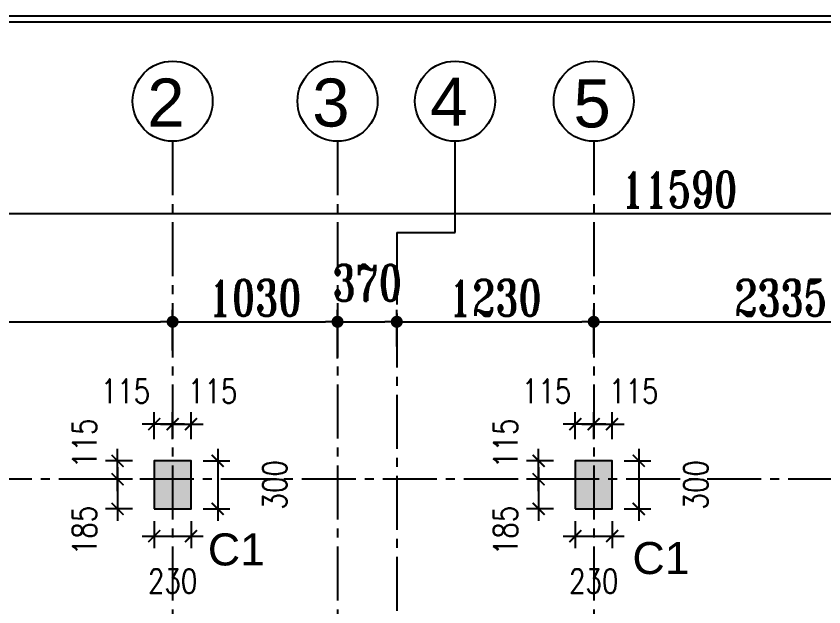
# Model space of a CAD drawing. Header units: millimetres. Extents: x 12977220 to 13113408, y -169657 to -55898.
# Drawn here: x 13060444 to 13065488, y -99947 to -96258 of the extents above; entities that cross this region are included whole.
import ezdxf

# ---------------------------------------------------------------- set-up
doc = ezdxf.new("R2010")
doc.units = ezdxf.units.MM
doc.header["$LTSCALE"] = 3
doc.header["$PDMODE"] = 66
doc.linetypes.add('CENTER', pattern=[2, 1.25, -0.25, 0.25, -0.25])
doc.linetypes.add('CENTER2', pattern=[1.125, 0.75, -0.125, 0.125, -0.125])
for name, color, linetype in [('CENTERLINE', 112, 'Continuous'), ('COLUMN NEW', 112, 'Continuous'), ('FOOTING', 60, 'Continuous'), ('GRID', 8, 'CENTER'), ('GRIDNAME', 83, 'Continuous'), ('TITLE', 13, 'Continuous'), ('WALL', 7, 'Continuous')]:
    doc.layers.add(name, color=color, linetype=linetype)
doc.styles.add('ariel', font='ARIAL.TTF')
doc.styles.add('ROMANS', font='romans.shx', dxfattribs={"width": 0.8})
doc.styles.add('ROMANT', font='romant.shx', dxfattribs={"width": 0.75})
doc.dimstyles.new('Dim 150-1', dxfattribs={"dimtxt": 2.5, "dimasz": 1.25, "dimexe": 1.25, "dimexo": 1.25, "dimtad": 1, "dimdec": 0, "dimdsep": 46, "dimtxsty": 'ROMANS', "dimblk1": 'ARCHTICK', "dimblk2": 'ARCHTICK', "dimsah": 1, "dimcen": 3.125, "dimdle": 1.25, "dimclrd": 9, "dimclre": 9, "dimclrt": 123, "dimadec": 0, "dimazin": 0, "dimtfac": 1, "dimtdec": 0, "dimtmove": 2, "dimatfit": 2, "dimldrblk": 'DOT', "dimfxl": 100, "dimarcsym": 0})
doc.dimstyles.new('DIM$0', dxfattribs={"dimtxt": 3, "dimasz": 1, "dimexe": 1, "dimexo": 1, "dimgap": 0.5, "dimtad": 1, "dimdec": 0, "dimdsep": 46, "dimtxsty": 'ROMANT', "dimblk": 'DOT', "dimcen": 2, "dimdle": 1, "dimclrd": 9, "dimclre": 9, "dimclrt": 123, "dimadec": 0, "dimazin": 0, "dimtfac": 1, "dimtdec": 0, "dimtmove": 2, "dimatfit": 2, "dimfxl": 1, "dimarcsym": 0})

# ---------------------------------------------------------------- blocks, each defined once
blk = doc.blocks.new('C1 NEW')
at = {"layer": 'COLUMN NEW', "ltscale": 0.15}
for points in [[(115, 150), (-115, 150), (0, 0)], [(0, 0), (-115, 150), (-115, -150)], [(115, 150), (0, 0), (115, -150)], [(0, 0), (-115, -150), (115, -150)]]:
    blk.add_hatch(color=6, dxfattribs=at).paths.add_polyline_path(points)
at = {"layer": 'COLUMN NEW', "color": 6, "ltscale": 0.15}
blk.add_lwpolyline([(-115, -150), (115, -150), (115, 150), (-115, 150)], close=True, dxfattribs=at)
blk = doc.blocks.new('_Dot')
at = {"color": 0, "linetype": 'ByBlock', "lineweight": -2}
blk.add_line((-0.5, 0), (-1, 0), dxfattribs=at)
at = {"color": 0, "linetype": 'ByBlock', "const_width": 0.5}
blk.add_lwpolyline([(-0.25, 0, 1), (0.25, 0, 1)], format="xyb", close=True, dxfattribs=at)
blk = doc.blocks.new('*D337')
at = {"layer": 'Defpoints', "color": 0, "linetype": 'ByBlock', "ltscale": 500, "transparency": 16777216}
for p in [(13058790.8, -97436.2), (13070380.8, -97436.2), (13070380.8, -97490.2)]:
    blk.add_point(p, dxfattribs=at)
at = {"layer": 'FOOTING', "color": 9, "linetype": 'ByBlock', "lineweight": -2, "ltscale": 500, "transparency": 16777216}
for p, q in [((13058790.8, -97511.2), (13058790.8, -97565.2)), ((13058865.8, -97490.2), (13070305.8, -97490.2)), ((13070380.8, -97511.2), (13070380.8, -97565.2))]:
    blk.add_line(p, q, dxfattribs=at)
at = {"layer": 'FOOTING', "color": 9, "linetype": 'ByBlock', "lineweight": -2, "ltscale": 500, "transparency": 16777216, "xscale": 75, "yscale": 75, "zscale": 75, "rotation": 180}
blk.add_blockref('_Dot', (13058790.8, -97490.2), dxfattribs=at)
at = {"layer": 'FOOTING', "color": 9, "linetype": 'ByBlock', "lineweight": -2, "ltscale": 500, "transparency": 16777216, "xscale": 75, "yscale": 75, "zscale": 75}
blk.add_blockref('_Dot', (13070380.8, -97490.2), dxfattribs=at)
at = {"layer": 'FOOTING', "color": 6, "linetype": 'ByBlock', "ltscale": 500, "transparency": 16777216, "insert": (13064585.8, -97340.2), "char_height": 225, "attachment_point": 5, "style": 'ROMANT'}
blk.add_mtext('11590', dxfattribs=at)
blk = doc.blocks.new('*D338')
at = {"layer": 'Defpoints', "color": 0, "linetype": 'ByBlock', "ltscale": 500, "transparency": 16777216}
for p in [(13058790.8, -97911.6), (13061420.8, -98167.1), (13061420.8, -98422.2)]:
    blk.add_point(p, dxfattribs=at)
at = {"layer": 'FOOTING', "color": 9, "linetype": 'ByBlock', "lineweight": -2, "ltscale": 500, "transparency": 16777216}
for p, q in [((13058790.8, -97986.6), (13058790.8, -98242.1)), ((13061420.8, -98347.2), (13061420.8, -98092.1)), ((13058865.8, -98167.1), (13061345.8, -98167.1))]:
    blk.add_line(p, q, dxfattribs=at)
at = {"layer": 'FOOTING', "color": 9, "linetype": 'ByBlock', "lineweight": -2, "ltscale": 500, "transparency": 16777216, "xscale": 75, "yscale": 75, "zscale": 75, "rotation": 180}
blk.add_blockref('_Dot', (13058790.8, -98167.1), dxfattribs=at)
at = {"layer": 'FOOTING', "color": 9, "linetype": 'ByBlock', "lineweight": -2, "ltscale": 500, "transparency": 16777216, "xscale": 75, "yscale": 75, "zscale": 75}
blk.add_blockref('_Dot', (13061420.8, -98167.1), dxfattribs=at)
at = {"layer": 'FOOTING', "color": 6, "linetype": 'ByBlock', "ltscale": 500, "transparency": 16777216, "insert": (13060105.8, -98017.1), "char_height": 225, "attachment_point": 5, "style": 'ROMANT'}
blk.add_mtext('2630', dxfattribs=at)
blk = doc.blocks.new('*D339')
at = {"layer": 'Defpoints', "color": 0, "linetype": 'ByBlock', "ltscale": 500, "transparency": 16777216}
for p in [(13062450.8, -98167.1), (13061420.8, -98371.7), (13062450.8, -98471.9)]:
    blk.add_point(p, dxfattribs=at)
at = {"layer": 'FOOTING', "color": 9, "linetype": 'ByBlock', "lineweight": -2, "ltscale": 500, "transparency": 16777216}
for p, q in [((13061420.8, -98296.7), (13061420.8, -98092.1)), ((13062450.8, -98396.9), (13062450.8, -98092.1)), ((13061495.8, -98167.1), (13062375.8, -98167.1))]:
    blk.add_line(p, q, dxfattribs=at)
at = {"layer": 'FOOTING', "color": 9, "linetype": 'ByBlock', "lineweight": -2, "ltscale": 500, "transparency": 16777216, "xscale": 75, "yscale": 75, "zscale": 75, "rotation": 180}
blk.add_blockref('_Dot', (13061420.8, -98167.1), dxfattribs=at)
at = {"layer": 'FOOTING', "color": 9, "linetype": 'ByBlock', "lineweight": -2, "ltscale": 500, "transparency": 16777216, "xscale": 75, "yscale": 75, "zscale": 75}
blk.add_blockref('_Dot', (13062450.8, -98167.1), dxfattribs=at)
at = {"layer": 'FOOTING', "color": 6, "linetype": 'ByBlock', "ltscale": 500, "transparency": 16777216, "insert": (13061935.8, -98017.1), "char_height": 225, "attachment_point": 5, "style": 'ROMANT'}
blk.add_mtext('1030', dxfattribs=at)
blk = doc.blocks.new('*D340')
at = {"layer": 'Defpoints', "color": 0, "linetype": 'ByBlock', "ltscale": 500, "transparency": 16777216}
for p in [(13062820.8, -98167.1), (13062450.8, -98396.9), (13062820.8, -98395.7)]:
    blk.add_point(p, dxfattribs=at)
at = {"layer": 'FOOTING', "color": 9, "linetype": 'ByBlock', "lineweight": -2, "ltscale": 500, "transparency": 16777216}
for p, q in [((13062450.8, -98321.9), (13062450.8, -98092.1)), ((13062820.8, -98320.7), (13062820.8, -98092.1)), ((13062525.8, -98167.1), (13062745.8, -98167.1))]:
    blk.add_line(p, q, dxfattribs=at)
at = {"layer": 'FOOTING', "color": 9, "linetype": 'ByBlock', "lineweight": -2, "ltscale": 500, "transparency": 16777216, "xscale": 75, "yscale": 75, "zscale": 75, "rotation": 180}
blk.add_blockref('_Dot', (13062450.8, -98167.1), dxfattribs=at)
at = {"layer": 'FOOTING', "color": 9, "linetype": 'ByBlock', "lineweight": -2, "ltscale": 500, "transparency": 16777216, "xscale": 75, "yscale": 75, "zscale": 75}
blk.add_blockref('_Dot', (13062820.8, -98167.1), dxfattribs=at)
at = {"layer": 'FOOTING', "color": 6, "linetype": 'ByBlock', "ltscale": 500, "transparency": 16777216, "insert": (13062635.8, -97923.3), "char_height": 225, "attachment_point": 5, "style": 'ROMANT'}
blk.add_mtext('370', dxfattribs=at)
blk = doc.blocks.new('*D341')
at = {"layer": 'Defpoints', "color": 0, "linetype": 'ByBlock', "ltscale": 500, "transparency": 16777216}
for p in [(13064050.8, -98167.1), (13062820.8, -98395.7), (13064050.8, -98441.8)]:
    blk.add_point(p, dxfattribs=at)
at = {"layer": 'FOOTING', "color": 9, "linetype": 'ByBlock', "lineweight": -2, "ltscale": 500, "transparency": 16777216}
for p, q in [((13062820.8, -98320.7), (13062820.8, -98092.1)), ((13064050.8, -98366.8), (13064050.8, -98092.1)), ((13062895.8, -98167.1), (13063975.8, -98167.1))]:
    blk.add_line(p, q, dxfattribs=at)
at = {"layer": 'FOOTING', "color": 9, "linetype": 'ByBlock', "lineweight": -2, "ltscale": 500, "transparency": 16777216, "xscale": 75, "yscale": 75, "zscale": 75, "rotation": 180}
blk.add_blockref('_Dot', (13062820.8, -98167.1), dxfattribs=at)
at = {"layer": 'FOOTING', "color": 9, "linetype": 'ByBlock', "lineweight": -2, "ltscale": 500, "transparency": 16777216, "xscale": 75, "yscale": 75, "zscale": 75}
blk.add_blockref('_Dot', (13064050.8, -98167.1), dxfattribs=at)
at = {"layer": 'FOOTING', "color": 6, "linetype": 'ByBlock', "ltscale": 500, "transparency": 16777216, "insert": (13063435.8, -98017.1), "char_height": 225, "attachment_point": 5, "style": 'ROMANT'}
blk.add_mtext('1230', dxfattribs=at)
blk = doc.blocks.new('*D342')
at = {"layer": 'Defpoints', "color": 0, "linetype": 'ByBlock', "ltscale": 500, "transparency": 16777216}
for p in [(13066385.8, -98167.1), (13064050.8, -98441.8), (13066385.8, -98444.9)]:
    blk.add_point(p, dxfattribs=at)
at = {"layer": 'FOOTING', "color": 9, "linetype": 'ByBlock', "lineweight": -2, "ltscale": 500, "transparency": 16777216}
for p, q in [((13064050.8, -98366.8), (13064050.8, -98092.1)), ((13066385.8, -98369.9), (13066385.8, -98092.1)), ((13064125.8, -98167.1), (13066310.8, -98167.1))]:
    blk.add_line(p, q, dxfattribs=at)
at = {"layer": 'FOOTING', "color": 9, "linetype": 'ByBlock', "lineweight": -2, "ltscale": 500, "transparency": 16777216, "xscale": 75, "yscale": 75, "zscale": 75, "rotation": 180}
blk.add_blockref('_Dot', (13064050.8, -98167.1), dxfattribs=at)
at = {"layer": 'FOOTING', "color": 9, "linetype": 'ByBlock', "lineweight": -2, "ltscale": 500, "transparency": 16777216, "xscale": 75, "yscale": 75, "zscale": 75}
blk.add_blockref('_Dot', (13066385.8, -98167.1), dxfattribs=at)
at = {"layer": 'FOOTING', "color": 6, "linetype": 'ByBlock', "ltscale": 500, "transparency": 16777216, "insert": (13065218.3, -98017.1), "char_height": 225, "attachment_point": 5, "style": 'ROMANT'}
blk.add_mtext('2335', dxfattribs=at)
blk = doc.blocks.new('_ARCHTICK')
at = {"color": 0, "linetype": 'ByBlock', "const_width": 0.15}
blk.add_lwpolyline([(-0.5, -0.5), (0.5, 0.5)], dxfattribs=at)
blk = doc.blocks.new('*D351')
at = {"layer": 'Defpoints', "color": 0, "linetype": 'ByBlock', "ltscale": 500, "transparency": 16777216}
for p in [(13061305.8, -99150.5), (13061076.7, -99335.5), (13061305.8, -99335.5)]:
    blk.add_point(p, dxfattribs=at)
at = {"layer": 'WALL', "color": 9, "lineweight": -2, "ltscale": 500, "transparency": 16777216}
blk.add_line((13061076.7, -99075.5), (13061076.7, -99410.5), dxfattribs=at)
at = {"layer": 'WALL', "color": 9, "linetype": 'ByBlock', "lineweight": -2, "ltscale": 500, "transparency": 16777216}
for p, q in [((13061170.5, -99150.5), (13061001.7, -99150.5)), ((13061170.5, -99335.5), (13061001.7, -99335.5))]:
    blk.add_line(p, q, dxfattribs=at)
at = {"layer": 'WALL', "color": 9, "linetype": 'ByBlock', "lineweight": -2, "ltscale": 500, "transparency": 16777216, "xscale": 75, "yscale": 75, "zscale": 75}
for p, rotation in [((13061076.7, -99150.5), 90), ((13061076.7, -99335.5), 270)]:
    blk.add_blockref('_ARCHTICK', p, dxfattribs=dict(at, rotation=rotation))
at = {"layer": 'WALL', "color": 6, "linetype": 'ByBlock', "ltscale": 500, "transparency": 16777216, "insert": (13060870.5, -99470.4), "char_height": 150, "attachment_point": 5, "rotation": 90, "style": 'ROMANS'}
blk.add_mtext('185', dxfattribs=at)
blk = doc.blocks.new('*D352')
at = {"layer": 'Defpoints', "color": 0, "linetype": 'ByBlock', "ltscale": 500, "transparency": 16777216}
for p in [(13061076.7, -99035.5), (13061305.8, -99035.5), (13061305.8, -99150.5)]:
    blk.add_point(p, dxfattribs=at)
at = {"layer": 'WALL', "color": 9, "lineweight": -2, "ltscale": 500, "transparency": 16777216}
blk.add_line((13061076.7, -99225.5), (13061076.7, -98960.5), dxfattribs=at)
at = {"layer": 'WALL', "color": 9, "linetype": 'ByBlock', "lineweight": -2, "ltscale": 500, "transparency": 16777216}
for p, q in [((13061170.5, -99035.5), (13061001.7, -99035.5)), ((13061170.5, -99150.5), (13061001.7, -99150.5))]:
    blk.add_line(p, q, dxfattribs=at)
at = {"layer": 'WALL', "color": 9, "linetype": 'ByBlock', "lineweight": -2, "ltscale": 500, "transparency": 16777216, "xscale": 75, "yscale": 75, "zscale": 75}
for p, rotation in [((13061076.7, -99035.5), 90), ((13061076.7, -99150.5), 270)]:
    blk.add_blockref('_ARCHTICK', p, dxfattribs=dict(at, rotation=rotation))
at = {"layer": 'WALL', "color": 6, "linetype": 'ByBlock', "ltscale": 500, "transparency": 16777216, "insert": (13060870.5, -98925.9), "char_height": 150, "attachment_point": 5, "rotation": 90, "style": 'ROMANS'}
blk.add_mtext('115', dxfattribs=at)
blk = doc.blocks.new('*D353')
at = {"layer": 'Defpoints', "color": 0, "linetype": 'ByBlock', "ltscale": 500, "transparency": 16777216}
for p in [(13063935.8, -99150.5), (13063706.7, -99335.5), (13063935.8, -99335.5)]:
    blk.add_point(p, dxfattribs=at)
at = {"layer": 'WALL', "color": 9, "lineweight": -2, "ltscale": 500, "transparency": 16777216}
blk.add_line((13063706.7, -99075.5), (13063706.7, -99410.5), dxfattribs=at)
at = {"layer": 'WALL', "color": 9, "linetype": 'ByBlock', "lineweight": -2, "ltscale": 500, "transparency": 16777216}
for p, q in [((13063800.5, -99150.5), (13063631.7, -99150.5)), ((13063800.5, -99335.5), (13063631.7, -99335.5))]:
    blk.add_line(p, q, dxfattribs=at)
at = {"layer": 'WALL', "color": 9, "linetype": 'ByBlock', "lineweight": -2, "ltscale": 500, "transparency": 16777216, "xscale": 75, "yscale": 75, "zscale": 75}
for p, rotation in [((13063706.7, -99150.5), 90), ((13063706.7, -99335.5), 270)]:
    blk.add_blockref('_ARCHTICK', p, dxfattribs=dict(at, rotation=rotation))
at = {"layer": 'WALL', "color": 6, "linetype": 'ByBlock', "ltscale": 500, "transparency": 16777216, "insert": (13063500.5, -99470.4), "char_height": 150, "attachment_point": 5, "rotation": 90, "style": 'ROMANS'}
blk.add_mtext('185', dxfattribs=at)
blk = doc.blocks.new('*D354')
at = {"layer": 'Defpoints', "color": 0, "linetype": 'ByBlock', "ltscale": 500, "transparency": 16777216}
for p in [(13063706.7, -99035.5), (13063935.8, -99035.5), (13063935.8, -99150.5)]:
    blk.add_point(p, dxfattribs=at)
at = {"layer": 'WALL', "color": 9, "lineweight": -2, "ltscale": 500, "transparency": 16777216}
blk.add_line((13063706.7, -99225.5), (13063706.7, -98960.5), dxfattribs=at)
at = {"layer": 'WALL', "color": 9, "linetype": 'ByBlock', "lineweight": -2, "ltscale": 500, "transparency": 16777216}
for p, q in [((13063800.5, -99035.5), (13063631.7, -99035.5)), ((13063800.5, -99150.5), (13063631.7, -99150.5))]:
    blk.add_line(p, q, dxfattribs=at)
at = {"layer": 'WALL', "color": 9, "linetype": 'ByBlock', "lineweight": -2, "ltscale": 500, "transparency": 16777216, "xscale": 75, "yscale": 75, "zscale": 75}
for p, rotation in [((13063706.7, -99035.5), 90), ((13063706.7, -99150.5), 270)]:
    blk.add_blockref('_ARCHTICK', p, dxfattribs=dict(at, rotation=rotation))
at = {"layer": 'WALL', "color": 6, "linetype": 'ByBlock', "ltscale": 500, "transparency": 16777216, "insert": (13063500.5, -98925.9), "char_height": 150, "attachment_point": 5, "rotation": 90, "style": 'ROMANS'}
blk.add_mtext('115', dxfattribs=at)
blk = doc.blocks.new('*D381')
at = {"layer": 'Defpoints', "color": 0, "linetype": 'ByBlock', "ltscale": 500, "transparency": 16777216}
for p in [(13061535.8, -98806.4), (13061420.8, -99035.5), (13061535.8, -99035.5)]:
    blk.add_point(p, dxfattribs=at)
at = {"layer": 'WALL', "color": 9, "linetype": 'ByBlock', "lineweight": -2, "ltscale": 500, "transparency": 16777216}
for p, q in [((13061420.8, -98900.2), (13061420.8, -98731.4)), ((13061535.8, -98900.2), (13061535.8, -98731.4))]:
    blk.add_line(p, q, dxfattribs=at)
at = {"layer": 'WALL', "color": 9, "lineweight": -2, "ltscale": 500, "transparency": 16777216}
blk.add_line((13061345.8, -98806.4), (13061610.8, -98806.4), dxfattribs=at)
at = {"layer": 'WALL', "color": 9, "linetype": 'ByBlock', "lineweight": -2, "ltscale": 500, "transparency": 16777216, "xscale": 75, "yscale": 75, "zscale": 75, "rotation": 180}
blk.add_blockref('_ARCHTICK', (13061420.8, -98806.4), dxfattribs=at)
at = {"layer": 'WALL', "color": 9, "linetype": 'ByBlock', "lineweight": -2, "ltscale": 500, "transparency": 16777216, "xscale": 75, "yscale": 75, "zscale": 75}
blk.add_blockref('_ARCHTICK', (13061535.8, -98806.4), dxfattribs=at)
at = {"layer": 'WALL', "color": 6, "linetype": 'ByBlock', "ltscale": 500, "transparency": 16777216, "insert": (13061670.7, -98600.2), "char_height": 150, "attachment_point": 5, "style": 'ROMANS'}
blk.add_mtext('115', dxfattribs=at)
blk = doc.blocks.new('*D382')
at = {"layer": 'Defpoints', "color": 0, "linetype": 'ByBlock', "ltscale": 500, "transparency": 16777216}
for p in [(13061305.8, -98806.4), (13061305.8, -99035.5), (13061420.8, -99035.5)]:
    blk.add_point(p, dxfattribs=at)
at = {"layer": 'WALL', "color": 9, "linetype": 'ByBlock', "lineweight": -2, "ltscale": 500, "transparency": 16777216}
for p, q in [((13061305.8, -98900.2), (13061305.8, -98731.4)), ((13061420.8, -98900.2), (13061420.8, -98731.4))]:
    blk.add_line(p, q, dxfattribs=at)
at = {"layer": 'WALL', "color": 9, "lineweight": -2, "ltscale": 500, "transparency": 16777216}
blk.add_line((13061495.8, -98806.4), (13061230.8, -98806.4), dxfattribs=at)
at = {"layer": 'WALL', "color": 9, "linetype": 'ByBlock', "lineweight": -2, "ltscale": 500, "transparency": 16777216, "xscale": 75, "yscale": 75, "zscale": 75, "rotation": 180}
blk.add_blockref('_ARCHTICK', (13061305.8, -98806.4), dxfattribs=at)
at = {"layer": 'WALL', "color": 9, "linetype": 'ByBlock', "lineweight": -2, "ltscale": 500, "transparency": 16777216, "xscale": 75, "yscale": 75, "zscale": 75}
blk.add_blockref('_ARCHTICK', (13061420.8, -98806.4), dxfattribs=at)
at = {"layer": 'WALL', "color": 6, "linetype": 'ByBlock', "ltscale": 500, "transparency": 16777216, "insert": (13061126.2, -98600.2), "char_height": 150, "attachment_point": 5, "style": 'ROMANS'}
blk.add_mtext('115', dxfattribs=at)
blk = doc.blocks.new('*D383')
at = {"layer": 'Defpoints', "color": 0, "linetype": 'ByBlock', "ltscale": 500, "transparency": 16777216}
for p in [(13064165.8, -98806.4), (13064050.8, -99035.5), (13064165.8, -99035.5)]:
    blk.add_point(p, dxfattribs=at)
at = {"layer": 'WALL', "color": 9, "linetype": 'ByBlock', "lineweight": -2, "ltscale": 500, "transparency": 16777216}
for p, q in [((13064050.8, -98900.2), (13064050.8, -98731.4)), ((13064165.8, -98900.2), (13064165.8, -98731.4))]:
    blk.add_line(p, q, dxfattribs=at)
at = {"layer": 'WALL', "color": 9, "lineweight": -2, "ltscale": 500, "transparency": 16777216}
blk.add_line((13063975.8, -98806.4), (13064240.8, -98806.4), dxfattribs=at)
at = {"layer": 'WALL', "color": 9, "linetype": 'ByBlock', "lineweight": -2, "ltscale": 500, "transparency": 16777216, "xscale": 75, "yscale": 75, "zscale": 75, "rotation": 180}
blk.add_blockref('_ARCHTICK', (13064050.8, -98806.4), dxfattribs=at)
at = {"layer": 'WALL', "color": 9, "linetype": 'ByBlock', "lineweight": -2, "ltscale": 500, "transparency": 16777216, "xscale": 75, "yscale": 75, "zscale": 75}
blk.add_blockref('_ARCHTICK', (13064165.8, -98806.4), dxfattribs=at)
at = {"layer": 'WALL', "color": 6, "linetype": 'ByBlock', "ltscale": 500, "transparency": 16777216, "insert": (13064300.7, -98600.2), "char_height": 150, "attachment_point": 5, "style": 'ROMANS'}
blk.add_mtext('115', dxfattribs=at)
blk = doc.blocks.new('*D384')
at = {"layer": 'Defpoints', "color": 0, "linetype": 'ByBlock', "ltscale": 500, "transparency": 16777216}
for p in [(13063935.8, -98806.4), (13063935.8, -99035.5), (13064050.8, -99035.5)]:
    blk.add_point(p, dxfattribs=at)
at = {"layer": 'WALL', "color": 9, "linetype": 'ByBlock', "lineweight": -2, "ltscale": 500, "transparency": 16777216}
for p, q in [((13063935.8, -98900.2), (13063935.8, -98731.4)), ((13064050.8, -98900.2), (13064050.8, -98731.4))]:
    blk.add_line(p, q, dxfattribs=at)
at = {"layer": 'WALL', "color": 9, "lineweight": -2, "ltscale": 500, "transparency": 16777216}
blk.add_line((13064125.8, -98806.4), (13063860.8, -98806.4), dxfattribs=at)
at = {"layer": 'WALL', "color": 9, "linetype": 'ByBlock', "lineweight": -2, "ltscale": 500, "transparency": 16777216, "xscale": 75, "yscale": 75, "zscale": 75, "rotation": 180}
blk.add_blockref('_ARCHTICK', (13063935.8, -98806.4), dxfattribs=at)
at = {"layer": 'WALL', "color": 9, "linetype": 'ByBlock', "lineweight": -2, "ltscale": 500, "transparency": 16777216, "xscale": 75, "yscale": 75, "zscale": 75}
blk.add_blockref('_ARCHTICK', (13064050.8, -98806.4), dxfattribs=at)
at = {"layer": 'WALL', "color": 6, "linetype": 'ByBlock', "ltscale": 500, "transparency": 16777216, "insert": (13063756.2, -98600.2), "char_height": 150, "attachment_point": 5, "style": 'ROMANS'}
blk.add_mtext('115', dxfattribs=at)
blk = doc.blocks.new('*D409')
at = {"layer": 'Defpoints', "color": 0, "linetype": 'ByBlock', "ltscale": 500, "transparency": 16777216}
for p in [(13061535.8, -99035.5), (13061535.8, -99335.5), (13061702.4, -99335.5)]:
    blk.add_point(p, dxfattribs=at)
at = {"layer": 'WALL', "color": 9, "lineweight": -2, "ltscale": 500, "transparency": 16777216}
blk.add_line((13061702.4, -98960.5), (13061702.4, -99410.5), dxfattribs=at)
at = {"layer": 'WALL', "color": 9, "linetype": 'ByBlock', "lineweight": -2, "ltscale": 500, "transparency": 16777216}
for p, q in [((13061610.8, -99035.5), (13061777.4, -99035.5)), ((13061610.8, -99335.5), (13061777.4, -99335.5))]:
    blk.add_line(p, q, dxfattribs=at)
at = {"layer": 'WALL', "color": 9, "linetype": 'ByBlock', "lineweight": -2, "ltscale": 500, "transparency": 16777216, "xscale": 75, "yscale": 75, "zscale": 75}
for p, rotation in [((13061702.4, -99035.5), 90), ((13061702.4, -99335.5), 270)]:
    blk.add_blockref('_ARCHTICK', p, dxfattribs=dict(at, rotation=rotation))
at = {"layer": 'WALL', "color": 6, "linetype": 'ByBlock', "ltscale": 500, "transparency": 16777216, "insert": (13062058.6, -99185.5), "char_height": 150, "attachment_point": 5, "rotation": 90, "style": 'ROMANS'}
blk.add_mtext('300', dxfattribs=at)
blk = doc.blocks.new('*D410')
at = {"layer": 'Defpoints', "color": 0, "linetype": 'ByBlock', "ltscale": 500, "transparency": 16777216}
for p in [(13061305.8, -99335.5), (13061535.8, -99335.5), (13061535.8, -99505.7)]:
    blk.add_point(p, dxfattribs=at)
at = {"layer": 'WALL', "color": 9, "linetype": 'ByBlock', "lineweight": -2, "ltscale": 500, "transparency": 16777216}
for p, q in [((13061305.8, -99412), (13061305.8, -99580.7)), ((13061535.8, -99412), (13061535.8, -99580.7))]:
    blk.add_line(p, q, dxfattribs=at)
at = {"layer": 'WALL', "color": 9, "lineweight": -2, "ltscale": 500, "transparency": 16777216}
blk.add_line((13061230.8, -99505.7), (13061610.8, -99505.7), dxfattribs=at)
at = {"layer": 'WALL', "color": 9, "linetype": 'ByBlock', "lineweight": -2, "ltscale": 500, "transparency": 16777216, "xscale": 75, "yscale": 75, "zscale": 75, "rotation": 180}
blk.add_blockref('_ARCHTICK', (13061305.8, -99505.7), dxfattribs=at)
at = {"layer": 'WALL', "color": 9, "linetype": 'ByBlock', "lineweight": -2, "ltscale": 500, "transparency": 16777216, "xscale": 75, "yscale": 75, "zscale": 75}
blk.add_blockref('_ARCHTICK', (13061535.8, -99505.7), dxfattribs=at)
at = {"layer": 'WALL', "color": 6, "linetype": 'ByBlock', "ltscale": 500, "transparency": 16777216, "insert": (13061420.8, -99787), "char_height": 150, "attachment_point": 5, "style": 'ROMANS'}
blk.add_mtext('230', dxfattribs=at)
blk = doc.blocks.new('*D411')
at = {"layer": 'Defpoints', "color": 0, "linetype": 'ByBlock', "ltscale": 500, "transparency": 16777216}
for p in [(13064165.8, -99035.5), (13064165.8, -99335.5), (13064332.4, -99335.5)]:
    blk.add_point(p, dxfattribs=at)
at = {"layer": 'WALL', "color": 9, "lineweight": -2, "ltscale": 500, "transparency": 16777216}
blk.add_line((13064332.4, -98960.5), (13064332.4, -99410.5), dxfattribs=at)
at = {"layer": 'WALL', "color": 9, "linetype": 'ByBlock', "lineweight": -2, "ltscale": 500, "transparency": 16777216}
for p, q in [((13064240.8, -99035.5), (13064407.4, -99035.5)), ((13064240.8, -99335.5), (13064407.4, -99335.5))]:
    blk.add_line(p, q, dxfattribs=at)
at = {"layer": 'WALL', "color": 9, "linetype": 'ByBlock', "lineweight": -2, "ltscale": 500, "transparency": 16777216, "xscale": 75, "yscale": 75, "zscale": 75}
for p, rotation in [((13064332.4, -99035.5), 90), ((13064332.4, -99335.5), 270)]:
    blk.add_blockref('_ARCHTICK', p, dxfattribs=dict(at, rotation=rotation))
at = {"layer": 'WALL', "color": 6, "linetype": 'ByBlock', "ltscale": 500, "transparency": 16777216, "insert": (13064688.6, -99185.5), "char_height": 150, "attachment_point": 5, "rotation": 90, "style": 'ROMANS'}
blk.add_mtext('300', dxfattribs=at)
blk = doc.blocks.new('*D412')
at = {"layer": 'Defpoints', "color": 0, "linetype": 'ByBlock', "ltscale": 500, "transparency": 16777216}
for p in [(13063935.8, -99335.5), (13064165.8, -99335.5), (13064165.8, -99505.7)]:
    blk.add_point(p, dxfattribs=at)
at = {"layer": 'WALL', "color": 9, "linetype": 'ByBlock', "lineweight": -2, "ltscale": 500, "transparency": 16777216}
for p, q in [((13063935.8, -99412), (13063935.8, -99580.7)), ((13064165.8, -99412), (13064165.8, -99580.7))]:
    blk.add_line(p, q, dxfattribs=at)
at = {"layer": 'WALL', "color": 9, "lineweight": -2, "ltscale": 500, "transparency": 16777216}
blk.add_line((13063860.8, -99505.7), (13064240.8, -99505.7), dxfattribs=at)
at = {"layer": 'WALL', "color": 9, "linetype": 'ByBlock', "lineweight": -2, "ltscale": 500, "transparency": 16777216, "xscale": 75, "yscale": 75, "zscale": 75, "rotation": 180}
blk.add_blockref('_ARCHTICK', (13063935.8, -99505.7), dxfattribs=at)
at = {"layer": 'WALL', "color": 9, "linetype": 'ByBlock', "lineweight": -2, "ltscale": 500, "transparency": 16777216, "xscale": 75, "yscale": 75, "zscale": 75}
blk.add_blockref('_ARCHTICK', (13064165.8, -99505.7), dxfattribs=at)
at = {"layer": 'WALL', "color": 6, "linetype": 'ByBlock', "ltscale": 500, "transparency": 16777216, "insert": (13064050.8, -99787), "char_height": 150, "attachment_point": 5, "style": 'ROMANS'}
blk.add_mtext('230', dxfattribs=at)

msp = doc.modelspace()

# ---------------------------------------------------------------- linework, layer by layer
at = {"layer": 'CENTERLINE', "color": 252, "ltscale": 0.15}
for p, q in [((13063184.5, -97609.9, 0.4), (13063184.5, -97039.3, 0.4)), ((13062820.8, -97609.9, 0.4), (13063184.5, -97609.9, 0.4))]:
    msp.add_line(p, q, dxfattribs=at)
at = {"layer": 'GRID', "linetype": 'CENTER2', "ltscale": 150}
for p, q in [((13061420.8, -97039.3, 0.4), (13061420.8, -116551.3, 0.4)), ((13062450.8, -97039.3, 0.4), (13062450.8, -116551.3, 0.4)), ((13064050.8, -97039.3, 0.4), (13064050.8, -116551.3, 0.4)), ((13062820.8, -97609.9, 0.4), (13062820.8, -116551.3, 0.4)), ((13071171.7, -99150.5, 0.4), (13056816.3, -99150.5, 0.4))]:
    msp.add_line(p, q, dxfattribs=at)
at = {"layer": 'GRIDNAME'}
for centre in [(13061420.8, -96789.3, 0.4), (13062450.8, -96789.3, 0.4), (13063184.5, -96789.3, 0.4), (13064050.8, -96789.3, 0.4)]:
    msp.add_circle(centre, 250, dxfattribs=at)
at = {"layer": 'TITLE', "color": 7}
for points in [[(13055398.9, -126813.1), (13076787.2, -126813.1), (13076787.2, -96258.2), (13055398.9, -96258.2)], [(13055436.5, -126775.4), (13076749.6, -126775.4), (13076749.6, -96295.9), (13055436.5, -96295.9)]]:
    msp.add_lwpolyline(points, close=True, dxfattribs=at)

# ---------------------------------------------------------------- block references
at = {"layer": 'COLUMN NEW'}
for p in [(13061420.8, -99185.5, 0.4), (13064050.8, -99185.5, 0.4)]:
    msp.add_blockref('C1 NEW', p, dxfattribs=at)

# ---------------------------------------------------------------- texts
at = {"layer": 'GRIDNAME', "style": 'ariel'}
for s, p in [('2', (13061262.2, -96947.8, 0.4)), ('3', (13062292.9, -96947.8, 0.4)), ('4', (13063029.6, -96942.6, 0.4)), ('5', (13063924.2, -96953.2, 0.4))]:
    msp.add_text(s, height=300, rotation=360, dxfattribs=at).set_placement(p)
at = {"layer": 'GRIDNAME', "color": 2, "style": 'ariel'}
for p in [(13061640.7, -99688.8, 0.4), (13064292.8, -99742.8, 0.4)]:
    msp.add_text('C1', height=200, rotation=360, dxfattribs=at).set_placement(p)

# ---------------------------------------------------------------- dimensions: what is measured, and where the dimension line sits
at = {"layer": 'FOOTING', "linetype": 'ByBlock', "ltscale": 500}
for base, p1, p2, picture, middle in [((13070380.8, -97490.2, 0.4), (13058790.8, -97436.2, 0.4), (13070380.8, -97436.2, 0.4), '*D337', (13064585.8, -97340.2, 0.4)), ((13062820.8, -98167.1, 0.4), (13062450.8, -98396.9, 0.4), (13062820.8, -98395.7, 0.4), '*D340', (13062635.8, -97923.3, 0.4)), ((13061420.8, -98167.1, 0.4), (13058790.8, -97911.6, 0.4), (13061420.8, -98422.2, 0.4), '*D338', (13060105.8, -98017.1, 0.4)), ((13062450.8, -98167.1, 0.4), (13061420.8, -98371.7, 0.4), (13062450.8, -98471.9, 0.4), '*D339', (13061935.8, -98017.1, 0.4)), ((13064050.8, -98167.1, 0.4), (13062820.8, -98395.7, 0.4), (13064050.8, -98441.8, 0.4), '*D341', (13063435.8, -98017.1, 0.4)), ((13066385.8, -98167.1, 0.4), (13064050.8, -98441.8, 0.4), (13066385.8, -98444.9, 0.4), '*D342', (13065218.3, -98017.1, 0.4))]:
    dim = msp.add_linear_dim(base=base, p1=p1, p2=p2, dimstyle='DIM$0', override={"dimscale": 75, "dimclrt": 6}, dxfattribs=at)
    dim.commit()
    dim.dimension.update_dxf_attribs({"geometry": picture, "text_midpoint": middle})
at = {"layer": 'WALL', "color": 3, "linetype": 'ByBlock', "ltscale": 500}
for base, p1, p2, angle, picture, middle in [((13061305.8, -98806.4, 0.4), (13061420.8, -99035.5, 0.4), (13061305.8, -99035.5, 0.4), 180, '*D382', (13061126.2, -98600.2, 0.4)), ((13061535.8, -98806.4, 0.4), (13061420.8, -99035.5, 0.4), (13061535.8, -99035.5, 0.4), 180, '*D381', (13061670.7, -98600.2, 0.4)), ((13063935.8, -98806.4, 0.4), (13064050.8, -99035.5, 0.4), (13063935.8, -99035.5, 0.4), 180, '*D384', (13063756.2, -98600.2, 0.4)), ((13064165.8, -98806.4, 0.4), (13064050.8, -99035.5, 0.4), (13064165.8, -99035.5, 0.4), 180, '*D383', (13064300.7, -98600.2, 0.4)), ((13061076.7, -99035.5, 0.4), (13061305.8, -99150.5, 0.4), (13061305.8, -99035.5, 0.4), 90, '*D352', (13060870.5, -98925.9, 0.4)), ((13063706.7, -99035.5, 0.4), (13063935.8, -99150.5, 0.4), (13063935.8, -99035.5, 0.4), 90, '*D354', (13063500.5, -98925.9, 0.4)), ((13061076.7, -99335.5, 0.4), (13061305.8, -99150.5, 0.4), (13061305.8, -99335.5, 0.4), 90, '*D351', (13060870.5, -99470.4, 0.4)), ((13063706.7, -99335.5, 0.4), (13063935.8, -99150.5, 0.4), (13063935.8, -99335.5, 0.4), 90, '*D353', (13063500.5, -99470.4, 0.4))]:
    dim = msp.add_linear_dim(base=base, p1=p1, p2=p2, angle=angle, dimstyle='Dim 150-1', override={"dimscale": 75, "dimtxt": 2, "dimasz": 1, "dimexe": 1, "dimexo": 1, "dimgap": 0.5, "dimpost": '\\X', "dimcen": 2.5, "dimdle": 1, "dimclrt": 6, "dimfxl": 1.25, "dimfxlon": 1}, dxfattribs=at)
    dim.commit()
    dim.dimension.update_dxf_attribs({"geometry": picture, "text_midpoint": middle, "dimtype": 160})
for base, p1, p2, picture, middle in [((13061702.4, -99335.5, 0.4), (13061535.8, -99035.5, 0.4), (13061535.8, -99335.5, 0.4), '*D409', (13062058.6, -99185.5, 0.4)), ((13064332.4, -99335.5, 0.4), (13064165.8, -99035.5, 0.4), (13064165.8, -99335.5, 0.4), '*D411', (13064688.6, -99185.5, 0.4))]:
    dim = msp.add_linear_dim(base=base, p1=p1, p2=p2, angle=90, dimstyle='Dim 150-1', override={"dimscale": 75, "dimtxt": 2, "dimasz": 1, "dimexe": 1, "dimexo": 1, "dimgap": 0.5, "dimpost": '\\X', "dimcen": 2.5, "dimdle": 1, "dimclrt": 6, "dimfxl": 1.25, "dimfxlon": 1}, dxfattribs=at)
    dim.commit()
    dim.dimension.update_dxf_attribs({"geometry": picture, "text_midpoint": middle})
for base, p1, p2, picture, middle in [((13061535.8, -99505.7, 0.4), (13061305.8, -99335.5, 0.4), (13061535.8, -99335.5, 0.4), '*D410', (13061420.8, -99787, 0.4)), ((13064165.8, -99505.7, 0.4), (13063935.8, -99335.5, 0.4), (13064165.8, -99335.5, 0.4), '*D412', (13064050.8, -99787, 0.4))]:
    dim = msp.add_linear_dim(base=base, p1=p1, p2=p2, dimstyle='Dim 150-1', override={"dimscale": 75, "dimtxt": 2, "dimasz": 1, "dimexe": 1, "dimexo": 1, "dimgap": 0.5, "dimpost": '\\X', "dimcen": 2.5, "dimdle": 1, "dimclrt": 6, "dimfxl": 1.25, "dimfxlon": 1}, dxfattribs=at)
    dim.commit()
    dim.dimension.update_dxf_attribs({"geometry": picture, "text_midpoint": middle, "dimtype": 160})

doc.saveas('drawing.dxf')
